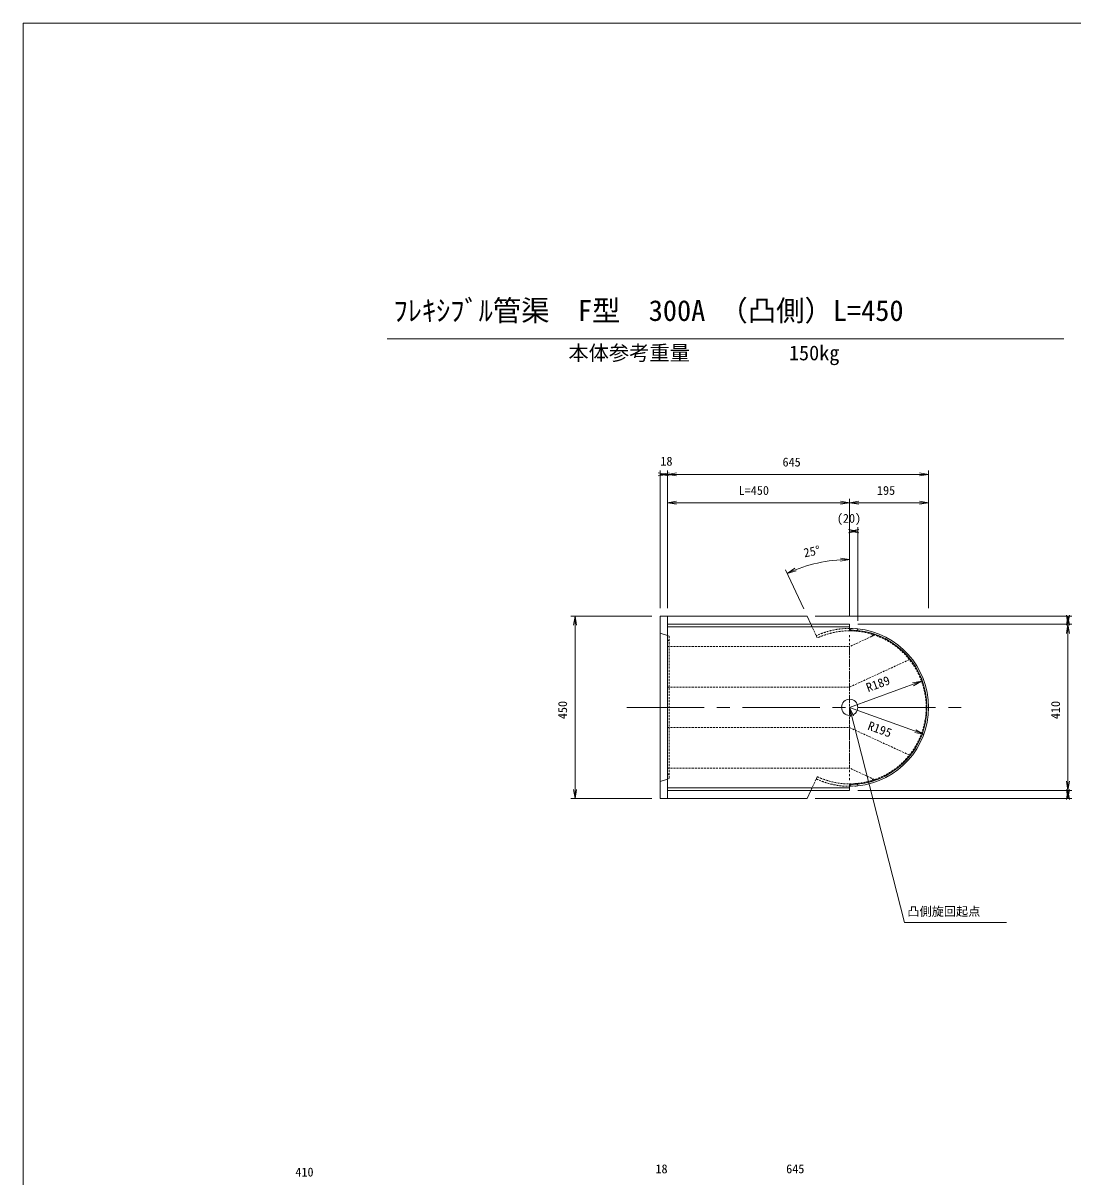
# Model space of a CAD drawing. Units: millimetres, scale not verified, with parts at other scales. Extents: x -247732 to 40887, y 610 to 29090.
# Drawn here: x 1157 to 14117, y 14846 to 29090 of the extents above; entities that cross this region are included whole.
import ezdxf
from ezdxf.enums import TextEntityAlignment as Align

# ---------------------------------------------------------------- set-up
doc = ezdxf.new("R2010")
doc.units = ezdxf.units.MM
doc.header["$LTSCALE"] = 50
for name, pattern in [('USER1', [28.575, 19.05, -3.175, 3.175, -3.175]), ('USER2', [1.27, 0.5, -0.25, 0.01, -0.25, 0.01, -0.25]), ('USER3', [0.75, 0.5, -0.25]), ('USER4', [1.01, 0.5, -0.25, 0.01, -0.25])]:
    doc.linetypes.add(name, pattern=pattern)
for name, color, linetype, lineweight in [('0_2', 7, 'Continuous', 18), ('D-STR-DIM（寸法）', 7, 'Continuous', 18), ('D-STR-HTXT（旗揚げ）', 7, 'Continuous', 18), ('D-STR-STR1（構造物）', 4, 'Continuous', 18), ('D-STR-STR4（構造物）', 7, 'USER3', 18), ('D-STR-STRn（構造物）', 7, 'Continuous', 18), ('D-TTL(外枠）', 2, 'Continuous', 18)]:
    doc.layers.add(name, color=color, linetype=linetype, lineweight=lineweight)
for name, color, linetype in [('D-MTR-TXT(文字列）', 7, 'Continuous'), ('D-STR-TXT（文字）', 7, 'Continuous'), ('D-TTL-TXT（文字）', 7, 'Continuous')]:
    doc.layers.add(name, color=color, linetype=linetype)
doc.styles.add('ＭＳ ゴシック', font='')
doc.styles.get('ＭＳ ゴシック').set_extended_font_data('MS Gothic')

msp = doc.modelspace()

# ---------------------------------------------------------------- linework, layer by layer
at = {"layer": '0_2'}
for p, q in [((8998.18, 23536.93), (9110.68, 23518.18)), ((9110.68, 23518.18), (8998.18, 23499.43)), ((9020.68, 23518.18), (9133.18, 23536.93)), ((9133.18, 23499.43), (9020.68, 23518.18)), ((9020.68, 23518.18), (9035.68, 23518.18)), ((9110.68, 23518.18), (9095.68, 23518.18)), ((9110.68, 23518.18), (9223.18, 23536.93)), ((9223.18, 23499.43), (9110.68, 23518.18)), ((9110.68, 23518.18), (9125.68, 23518.18)), ((12223.18, 23536.93), (12335.68, 23518.18)), ((12335.68, 23518.18), (12223.18, 23499.43)), ((12335.68, 23518.18), (12320.68, 23518.18)), ((9110.68, 23168.18), (9223.18, 23186.93)), ((9223.18, 23149.43), (9110.68, 23168.18)), ((9110.68, 23168.18), (9125.68, 23168.18)), ((11248.18, 23186.93), (11360.68, 23168.18)), ((11360.68, 23168.18), (11248.18, 23149.43)), ((11360.68, 23168.18), (11345.68, 23168.18)), ((11360.68, 23168.18), (11473.18, 23186.93)), ((11473.18, 23149.43), (11360.68, 23168.18)), ((11360.68, 23168.18), (11375.68, 23168.18)), ((12223.18, 23186.93), (12335.68, 23168.18)), ((12335.68, 23168.18), (12223.18, 23149.43)), ((12335.68, 23168.18), (12320.68, 23168.18)), ((11348.34, 22836.93), (11460.84, 22818.18)), ((11460.84, 22818.18), (11348.34, 22799.43)), ((11360.68, 22818.18), (11473.18, 22836.93)), ((11473.18, 22799.43), (11360.68, 22818.18)), ((11360.68, 22818.18), (11375.68, 22818.18)), ((11460.84, 22818.18), (11445.84, 22818.18)), ((11248.1, 22486.47), (11360.68, 22468.18)), ((11360.68, 22468.18), (11248.26, 22448.97)), ((11360.68, 22468.18), (11345.68, 22468.12)), ((10589.4, 22297.19), (10683.7, 22361.34)), ((10699.41, 22327.29), (10589.4, 22297.19)), ((10589.4, 22297.19), (10603.02, 22303.48)), ((7951.93, 21655.68), (7970.68, 21768.18)), ((7970.68, 21768.18), (7989.43, 21655.68)), ((7970.68, 21768.18), (7970.68, 21753.18)), ((14055.68, 21668.18), (14036.93, 21780.68)), ((14036.93, 21655.68), (14055.68, 21768.18)), ((14036.93, 21555.68), (14055.68, 21668.18)), ((14074.43, 21780.68), (14055.68, 21668.18)), ((14055.68, 21768.18), (14074.43, 21655.68)), ((14055.68, 21768.18), (14055.68, 21753.18)), ((14055.68, 21668.18), (14055.68, 21683.18)), ((14055.68, 21668.18), (14074.43, 21555.68)), ((14055.68, 21668.18), (14055.68, 21653.18)), ((12136.56, 20945.53), (12248.69, 20966.39)), ((12248.69, 20966.39), (12149.39, 20910.3)), ((12248.69, 20966.39), (12234.59, 20961.26)), ((11370.31, 20529.54), (11360.68, 20643.18)), ((11360.68, 20643.18), (11406.65, 20538.81)), ((11360.68, 20643.18), (11364.39, 20628.65)), ((12276.88, 20309.71), (12164.75, 20330.57)), ((12177.58, 20365.81), (12276.88, 20309.71)), ((12276.88, 20309.71), (12262.78, 20314.84)), ((14055.68, 19618.18), (14036.93, 19730.68)), ((14074.43, 19730.68), (14055.68, 19618.18)), ((7970.68, 19518.18), (7951.93, 19630.68)), ((7989.43, 19630.68), (7970.68, 19518.18)), ((7970.68, 19518.18), (7970.68, 19533.18)), ((14055.68, 19518.18), (14036.93, 19630.68)), ((14036.93, 19505.68), (14055.68, 19618.18)), ((14055.68, 19618.18), (14055.68, 19633.18)), ((14074.43, 19630.68), (14055.68, 19518.18)), ((14055.68, 19618.18), (14074.43, 19505.68)), ((14055.68, 19618.18), (14055.68, 19603.18)), ((14055.68, 19518.18), (14055.68, 19533.18))]:
    msp.add_line(p, q, dxfattribs=at)
at = {"layer": 'D-STR-DIM（寸法）'}
for p, q in [((9020.68, 21868.18), (9020.68, 23568.18)), ((9095.68, 23518.18), (9035.68, 23518.18)), ((9110.68, 21868.18), (9110.68, 23568.18)), ((9110.68, 21868.18), (9110.68, 23568.18)), ((9125.68, 23518.18), (12320.68, 23518.18)), ((12335.68, 21868.18), (12335.68, 23568.18)), ((9110.68, 21868.18), (9110.68, 23218.18)), ((11360.68, 21768.18), (11360.68, 23218.18)), ((11360.68, 21768.18), (11360.68, 23218.18)), ((12335.68, 21868.18), (12335.68, 23218.18)), ((11345.68, 23168.18), (9125.68, 23168.18)), ((11375.68, 23168.18), (12320.68, 23168.18)), ((11360.68, 21768.18), (11360.68, 22868.18)), ((11375.68, 22818.18), (11445.84, 22818.18)), ((11460.84, 21713.02), (11460.84, 22868.18)), ((11360.68, 21768.18), (11360.68, 22518.18)), ((10793.82, 21858.81), (10568.27, 22342.51)), ((8920.68, 21768.18), (7920.68, 21768.18)), ((7970.68, 19533.18), (7970.68, 21753.18)), ((10936.08, 21768.18), (14105.68, 21768.18)), ((11460.68, 21668.18), (14105.68, 21668.18)), ((11460.68, 21668.18), (14105.68, 21668.18)), ((14055.68, 21753.18), (14055.68, 21683.18)), ((14055.68, 21653.18), (14055.68, 19633.18)), ((11360.68, 20643.18), (12234.59, 20961.26)), ((11360.68, 20643.18), (12262.78, 20314.84)), ((8920.68, 19518.18), (7920.68, 19518.18)), ((10936.08, 19518.18), (14105.68, 19518.18)), ((11460.68, 19618.18), (14105.68, 19618.18)), ((11460.68, 19618.18), (14105.68, 19618.18)), ((14055.68, 19603.18), (14055.68, 19533.18))]:
    msp.add_line(p, q, dxfattribs=at)
at = {"layer": 'D-STR-DIM（寸法）', "color": 2}
msp.add_circle((11360.68, 20643.18), 100, dxfattribs=at)
at = {"layer": 'D-STR-DIM（寸法）'}
msp.add_arc((11360.68, 20643.18), 1825, 90.47093, 114.52907, dxfattribs=at)
at = {"layer": 'D-STR-HTXT（旗揚げ）'}
for p, q in [((5653.05, 25191.15), (14003.31, 25191.15)), ((11364.39, 20628.65), (12038.4, 17985.99)), ((12038.4, 17985.99), (13297.85, 17985.99))]:
    msp.add_line(p, q, dxfattribs=at)
at = {"layer": 'D-STR-STR1（構造物）'}
for p, q in [((9020.68, 21768.18), (10836.08, 21768.18)), ((9020.68, 21768.18), (9020.68, 19518.18)), ((9110.68, 21768.18), (9110.68, 19518.18)), ((11360.68, 21668.18), (9110.68, 21668.18)), ((10882.71, 21668.18), (10836.08, 21768.18)), ((11360.68, 21598.16), (11360.68, 21668.18)), ((9020.68, 21558.18), (9110.68, 21528.18)), ((11360.68, 21638.18), (9110.68, 21638.18)), ((11360.68, 21618.18), (11460.84, 21613.02)), ((11360.68, 21618.18), (11360.68, 21588.18)), ((11360.68, 21598.16), (11380.65, 21617.15)), ((11459.3, 21593.08), (11360.68, 21598.16)), ((11457.76, 21583.18), (11460.84, 21613.02)), ((11460.84, 21613.02), (11459.3, 21593.08)), ((11670.68, 21535.89), (11652.51, 21527.53)), ((9020.68, 19728.18), (9110.68, 19758.18)), ((11360.68, 19668.18), (11360.68, 19698.18)), ((11459.3, 19693.29), (11360.68, 19688.21)), ((11360.68, 19688.21), (11380.65, 19669.21)), ((11360.68, 19688.21), (11360.68, 19618.18)), ((11360.68, 19668.18), (11460.84, 19673.34)), ((11457.76, 19703.18), (11460.84, 19673.34)), ((11460.84, 19673.34), (11459.3, 19693.29)), ((11670.68, 19750.48), (11652.51, 19758.84)), ((9020.68, 19518.18), (10836.08, 19518.18)), ((11360.68, 19648.18), (9110.68, 19648.18)), ((11360.68, 19618.18), (9110.68, 19618.18)), ((10882.71, 19618.18), (10836.08, 19518.18))]:
    msp.add_line(p, q, dxfattribs=at)
at = {"layer": 'D-STR-STR1（構造物）', "linetype": 'USER3'}
for p, q in [((10961.3, 21499.64), (10882.71, 21668.18)), ((9110.68, 21528.18), (9133.18, 21520.68)), ((9133.18, 21520.68), (9133.18, 19765.68)), ((11360.68, 21588.18), (11457.76, 21583.18)), ((9110.68, 21460.68), (9133.18, 21475.68)), ((9110.68, 19825.68), (9133.18, 19810.68)), ((9110.68, 19758.18), (9133.18, 19765.68)), ((10961.3, 19786.72), (10882.71, 19618.18)), ((11360.68, 19698.18), (11457.76, 19703.18))]:
    msp.add_line(p, q, dxfattribs=at)
at = {"layer": 'D-STR-STR1（構造物）', "linetype": 'USER4'}
msp.add_line((11360.68, 19743.22), (11360.68, 21543.15), dxfattribs=at)
at = {"layer": 'D-STR-STR1（構造物）', "linetype": 'USER3'}
for radius, start, end in [(975, 90, 115), (945, 90, 115), (945, 275.89656, 84.10344), (975, 245, 270), (945, 245, 270)]:
    msp.add_arc((11360.68, 20643.18), radius, start, end, dxfattribs=at)
at = {"layer": 'D-STR-STR1（構造物）', "linetype": 'USER2'}
for radius, start, end in [(975, 84.10344, 90), (945, 84.10344, 90), (945, 270, 275.89656), (975, 270, 275.89656)]:
    msp.add_arc((11360.68, 20643.18), radius, start, end, dxfattribs=at)
at = {"layer": 'D-STR-STR1（構造物）'}
for radius, start, end in [(955, 275.92728, 84.07272), (975, 275.89656, 84.10344)]:
    msp.add_arc((11360.68, 20643.18), radius, start, end, dxfattribs=at)
at = {"layer": 'D-STR-STR4（構造物）'}
for p, q in [((11635.82, 21519.84), (11360.68, 21393.18)), ((9110.68, 21393.18), (11360.68, 21393.18)), ((11360.68, 21393.18), (11360.68, 19893.18)), ((11360.68, 20893.18), (12098.97, 21233.05)), ((9110.68, 20893.18), (11360.68, 20893.18)), ((9110.68, 20393.18), (11360.68, 20393.18)), ((11360.68, 20393.18), (12098.97, 20053.31)), ((9110.68, 19893.18), (11360.68, 19893.18)), ((11635.82, 19766.52), (11360.68, 19893.18))]:
    msp.add_line(p, q, dxfattribs=at)
for centre, start, end in [((11629.55, 21533.47), 294.71868, 73.19545), ((11629.55, 19752.9), 286.80455, 65.28132)]:
    msp.add_arc(centre, 15, start, end, dxfattribs=at)
at = {"layer": 'D-STR-STRn（構造物）', "linetype": 'USER1'}
msp.add_line((8610.68, 20643.18), (12785.68, 20643.18), dxfattribs=at)
at = {"layer": 'D-TTL(外枠）'}
for p, q in [((1157.16, 610.19), (1157.16, 29090.19)), ((1157.16, 29090.19), (40887.16, 29090.19))]:
    msp.add_line(p, q, dxfattribs=at)

# ---------------------------------------------------------------- texts
at = {"layer": 'D-MTR-TXT(文字列）', "style": 'ＭＳ ゴシック'}
for s, p in [('本体参考重量', (7889.07, 24871.86)), ('150kg', (10611.21, 24871.86))]:
    msp.add_text(s, height=183.3, dxfattribs=at).set_placement(p, align=Align.BOTTOM_LEFT)
at = {"layer": 'D-STR-DIM（寸法）', "style": 'ＭＳ ゴシック'}
for s, p in [('18', (9024.48, 23593.84)), ('645', (10532.37, 23583.18)), ('L=450', (9990.88, 23233.18)), ('195', (11698.18, 23233.18)), ('(20)', (11203.19, 22888.13)), ('410', (4518.41, 14818.18)), ('18', (8963.65, 14858.18)), ('645', (10577.37, 14858.18))]:
    msp.add_text(s, height=110, dxfattribs=at).set_placement(p, align=Align.BOTTOM_LEFT)
for s, rotation, p in [('25°', 10.789, (10810.91, 22462.43)), ('R189', 20, (11600.36, 20799.59)), ('450', 90, (7905.68, 20497.75)), ('410', 90, (13990.68, 20497.75)), ('R195', 340, (11563.15, 20340.69))]:
    msp.add_text(s, height=110, rotation=rotation, dxfattribs=at).set_placement(p, align=Align.BOTTOM_LEFT)
at = {"layer": 'D-STR-TXT（文字）', "style": 'ＭＳ ゴシック'}
msp.add_text('凸側旋回起点', height=110, dxfattribs=at).set_placement((12073.81, 18035.99), align=Align.BOTTOM_LEFT)
at = {"layer": 'D-TTL-TXT（文字）', "style": 'ＭＳ ゴシック'}
msp.add_text('ﾌﾚｷｼﾌﾞﾙ管渠\u3000F型\u3000300A （凸側）L=450', height=256.6, dxfattribs=at).set_placement((5731.24, 25336.02), align=Align.BOTTOM_LEFT)

doc.saveas('drawing.dxf')
